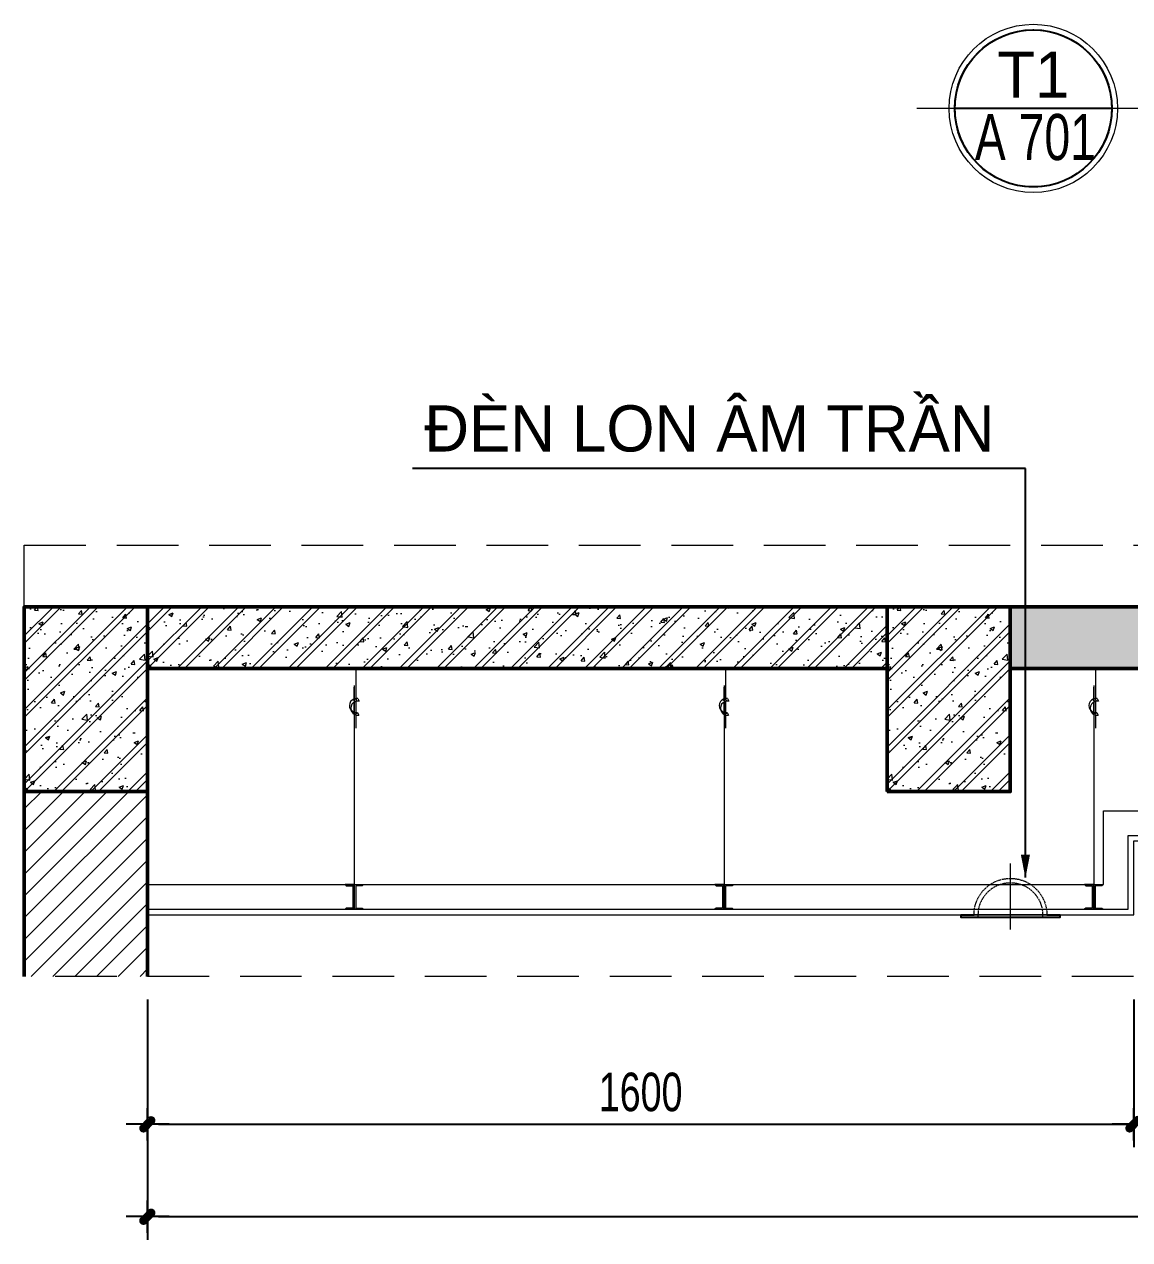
# Model space of a CAD drawing. Header units: inches. Extents: x 88947 to 296847, y 35049 to 161062.
# Drawn here: x 93031 to 94825, y 103856 to 105829 of the extents above; entities that cross this region are included whole.
import ezdxf
from ezdxf.enums import TextEntityAlignment as Align

# ---------------------------------------------------------------- set-up
doc = ezdxf.new("R2010")
doc.units = ezdxf.units.IN
doc.header["$MEASUREMENT"] = 0
doc.header["$PDMODE"] = 1
doc.linetypes.add('DASHED', pattern=[0.75, 0.5, -0.25])
doc.linetypes.add('HIDDEN2', pattern=[0.1875, 0.125, -0.0625])
for name, color, linetype, lineweight in [('A-Dims', 145, 'Continuous', 25), ('A-Text', 30, 'Continuous', 9), ('bhatch', 251, 'Continuous', 5), ('DIM', 7, 'Continuous', 25), ('funi', 33, 'Continuous', 5), ('HACTH', 8, 'Continuous', 5), ('HATCH', 8, 'Continuous', 5), ('KHUNG 2', 144, 'Continuous', 18), ('KY HIEU', 4, 'Continuous', 25), ('THAY', 3, 'Continuous', 18), ('thick', 31, 'Continuous', 25), ('TUONG', 4, 'Continuous', 50)]:
    doc.layers.add(name, color=color, linetype=linetype, lineweight=lineweight)
doc.layers.add('NHO', color=8, linetype='Continuous')
doc.layers.add('text', color=2, linetype='Continuous')
doc.styles.add('FRANKO', font='VFRANKO.TTF')
doc.styles.add('TAS-MTEXT', font='VAVOB.TTF', dxfattribs={"width": 0.75})
doc.styles.add('VNI-HELVE-CONDENSE', font='VNARIAL.TTF', dxfattribs={"width": 0.7})
doc.dimstyles.new('TAS-50', dxfattribs={"dimscale": 25, "dimtxt": 2.5, "dimasz": 0.7, "dimexe": 1.5, "dimexo": 1.5, "dimgap": 0.8, "dimtad": 1, "dimdec": 0, "dimzin": 3, "dimdsep": 46, "dimtxsty": 'VNI-HELVE-CONDENSE', "dimblk": 'TICK', "dimcen": 2.5, "dimclrt": 71, "dimazin": 2, "dimtfac": 0.75, "dimtdec": 0, "dimtix": 1, "dimtmove": 2, "dimatfit": 2, "dimldrblk": 'TICK123', "dimfxl": 1.5, "dimtolj": 1, "dimtzin": 0, "dimarcsym": 0})

# ---------------------------------------------------------------- blocks, each defined once
blk = doc.blocks.new('TICK')
at = {"layer": 'A-Dims', "color": 1}
for p, q in [((0, 1.5), (0, -1.5)), ((-2, 0), (2, 0))]:
    blk.add_line(p, q, dxfattribs=at)
at = {"layer": 'A-Dims', "color": 1, "const_width": 0.788}
blk.add_lwpolyline([(-0.33, -0.35), (0.38, 0.38)], dxfattribs=at)
at = {"layer": 'A-Dims', "color": 1, "const_width": 0.394}
for points in [[(0.24, 0.52, -0.414214), (0.52, 0.52, -1)], [(0.52, 0.52, -0.414214), (0.52, 0.24, -1)], [(-0.47, -0.21, 0.414214), (-0.47, -0.49, 1)], [(-0.47, -0.49, 0.414214), (-0.19, -0.49, 1)]]:
    blk.add_lwpolyline(points, format="xyb", dxfattribs=at)
blk = doc.blocks.new('*D3290')
at = {"layer": 'Defpoints', "color": 0}
for p in [(93231.5, 104283.3), (94831.7, 104283.3), (94831.7, 104043.4)]:
    blk.add_point(p, dxfattribs=at)
at = {"layer": 'DIM', "color": 0, "lineweight": -2}
for p, q in [((93231.5, 104245.8), (93231.5, 104005.9)), ((94831.7, 104245.8), (94831.7, 104005.9)), ((93249, 104043.4), (94814.2, 104043.4))]:
    blk.add_line(p, q, dxfattribs=at)
at = {"layer": 'DIM', "color": 0, "lineweight": -2, "xscale": 17.5, "yscale": 17.5, "zscale": 17.5, "rotation": 180}
blk.add_blockref('TICK', (93231.5, 104043.4), dxfattribs=at)
at = {"layer": 'DIM', "color": 0, "lineweight": -2, "xscale": 17.5, "yscale": 17.5, "zscale": 17.5}
blk.add_blockref('TICK', (94831.7, 104043.4), dxfattribs=at)
at = {"layer": 'DIM', "color": 71, "insert": (94031.6, 104095.3), "char_height": 62.5, "attachment_point": 5, "style": 'VNI-HELVE-CONDENSE'}
blk.add_mtext('\\A1;1600', dxfattribs=at)
blk = doc.blocks.new('TICK123')
at = {"layer": 'A-Dims', "color": 1}
blk.add_lwpolyline([(0.05, 0, 0, 0.84, 0), (-2.11, 0, 8.4, 8.4, 0)], format="xyseb", dxfattribs=at)
blk = doc.blocks.new('*D3273')
at = {"layer": 'Defpoints', "color": 0}
for p in [(94831.7, 104283.3), (95261.5, 104283.3), (95261.5, 104043.4)]:
    blk.add_point(p, dxfattribs=at)
at = {"layer": 'DIM', "color": 0, "lineweight": -2}
for p, q in [((94831.7, 104245.8), (94831.7, 104005.9)), ((95261.5, 104245.8), (95261.5, 104005.9)), ((94849.2, 104043.4), (95244, 104043.4))]:
    blk.add_line(p, q, dxfattribs=at)
at = {"layer": 'DIM', "color": 0, "lineweight": -2, "xscale": 17.5, "yscale": 17.5, "zscale": 17.5, "rotation": 180}
blk.add_blockref('TICK', (94831.7, 104043.4), dxfattribs=at)
at = {"layer": 'DIM', "color": 0, "lineweight": -2, "xscale": 17.5, "yscale": 17.5, "zscale": 17.5}
blk.add_blockref('TICK', (95261.5, 104043.4), dxfattribs=at)
at = {"layer": 'DIM', "color": 71, "insert": (95046.6, 104095.3), "char_height": 62.5, "attachment_point": 5, "style": 'VNI-HELVE-CONDENSE'}
blk.add_mtext('\\A1;430', dxfattribs=at)
blk = doc.blocks.new('*D3278')
at = {"layer": 'Defpoints', "color": 0}
for p in [(93231.5, 104283.3), (99431.5, 104283.3), (99431.5, 103893.4)]:
    blk.add_point(p, dxfattribs=at)
at = {"layer": 'DIM', "color": 0, "lineweight": -2}
for p, q in [((93231.5, 104245.8), (93231.5, 103855.9)), ((99431.5, 104245.8), (99431.5, 103855.9)), ((93249, 103893.4), (99414, 103893.4))]:
    blk.add_line(p, q, dxfattribs=at)
at = {"layer": 'DIM', "color": 0, "lineweight": -2, "xscale": 17.5, "yscale": 17.5, "zscale": 17.5, "rotation": 180}
blk.add_blockref('TICK', (93231.5, 103893.4), dxfattribs=at)
at = {"layer": 'DIM', "color": 0, "lineweight": -2, "xscale": 17.5, "yscale": 17.5, "zscale": 17.5}
blk.add_blockref('TICK', (99431.5, 103893.4), dxfattribs=at)
at = {"layer": 'DIM', "color": 71, "insert": (96331.5, 103945.3), "char_height": 62.5, "attachment_point": 5, "style": 'VNI-HELVE-CONDENSE'}
blk.add_mtext('\\A1;6200', dxfattribs=at)
blk = doc.blocks.new('den(matcat)')
at = {"layer": 'bhatch', "ltscale": 10}
for p, q in [((0, -1.23), (0, 6.5)), ((-4.25, 0.5), (4.25, 0.5)), ((3.75, 0.2), (-3.75, 0.2))]:
    blk.add_line(p, q, dxfattribs=at)
at = {"layer": 'bhatch', "linetype": 'HIDDEN2', "ltscale": 0.7}
blk.add_lwpolyline([(4.25, 0.5), (5.75, 0.5), (5.75, 0.2), (3.75, 0.2), (3.75, 0.5, 1), (-3.75, 0.5), (-3.75, 0.2), (-5.75, 0.2), (-5.75, 0.5), (-4.25, 0.5, -1)], format="xyb", close=True, dxfattribs=at)
at = {"layer": 'thick', "ltscale": 10}
blk.add_lwpolyline([(-4.25, 0.5), (-5.75, 0.5), (-5.75, 0.2), (5.75, 0.2), (5.75, 0.5), (4.25, 0.5)], dxfattribs=at)

msp = doc.modelspace()

# ---------------------------------------------------------------- hatches: boundary and pattern name
at = {"layer": 'HACTH'}
h = msp.add_hatch(dxfattribs=at)
h.set_pattern_fill('CHAU-01', color=256, scale=10, style=0, pattern_type=2)
h.set_pattern_definition([(50, (93031.49, 104583.254), (71.726, -6.275), [7.5, -82.5]), (355, (93031.49, 104583.254), (-13.875, 75.219), [6, -66]), (100.451, (93037.47, 104582.73), (57.851, 68.944), [6.374, -70.114]), (46.184, (93031.49, 104603.25), (106.724, -16.552), [11.25, -123.75]), (96.636, (93040.38, 104601.87), (93.466, 97.412), [9.56, -105.17]), (351.184, (93031.49, 104603.25), (93.466, 97.412), [9, -99]), (21, (93041.49, 104598.254), (59.691, -40.262), [7.5, -82.5]), (326, (93041.49, 104598.254), (24.332, 72.515), [6, -66]), (71.451, (93046.464, 104594.9), (84.022, 32.253), [6.374, -70.114]), (37.5, (93031.49, 104583.254), (1.216, 33.2894), [0, -65.2, 0, -67, 0, -66.25]), (7.5, (93031.49, 104583.254), (26.307, 39.441), [0, -38.2, 0, -63.7, 0, -25.25]), (327.5, (93009.19, 104583.254), (53.3822, -2.2555), [0, -25, 0, -78, 0, -103.5]), (317.5, (92999.19, 104583.254), (58.3186, 10.0105), [0, -32.5, 0, -51.8, 0, -73.5]), (45, (93031.49, 104583.254), (-30.052, 30.052), []), (45, (93031.49, 104595.504), (-30.052, 30.052), [])])
h.paths.add_polyline_path([(93231.5, 104883.3), (93031.5, 104883.3), (93031.5, 104583.3), (93231.5, 104583.3)])
h = msp.add_hatch(dxfattribs=at)
h.set_pattern_fill('CHAU-01', color=256, scale=10, style=0, pattern_type=2)
h.set_pattern_definition([(50, (93231.49, 104783.254), (71.726, -6.2752), [7.5, -82.5]), (355, (93231.49, 104783.254), (-13.875, 75.219), [6, -66]), (100.4514, (93237.47, 104782.73), (57.851, 68.944), [6.374, -70.1142]), (46.184, (93231.49, 104803.25), (106.724, -16.552), [11.25, -123.75]), (96.636, (93240.38, 104801.87), (93.466, 97.412), [9.561, -105.171]), (351.184, (93231.49, 104803.25), (93.466, 97.412), [9, -99]), (21, (93241.49, 104798.254), (59.6907, -40.262), [7.5, -82.5]), (326, (93241.49, 104798.254), (24.3315, 72.515), [6, -66]), (71.4514, (93246.464, 104794.9), (84.0223, 32.253), [6.374, -70.1142]), (37.5, (93231.49, 104783.254), (1.216, 33.2894), [0, -65.2, 0, -67, 0, -66.25]), (7.5, (93231.49, 104783.254), (26.307, 39.4412), [0, -38.2, 0, -63.7, 0, -25.25]), (327.5, (93209.19, 104783.254), (53.38224, -2.2555), [0, -25, 0, -78, 0, -103.5]), (317.5, (93199.19, 104783.254), (58.3186, 10.0105), [0, -32.5, 0, -51.8, 0, -73.5]), (45, (93231.49, 104783.254), (-30.052, 30.052), []), (45, (93231.49, 104795.504), (-30.052, 30.052), [])])
h.paths.add_polyline_path([(94431.5, 104883.3), (93231.5, 104883.3), (93231.5, 104783.3), (94431.5, 104783.3)])
h = msp.add_hatch(dxfattribs=at)
h.set_pattern_fill('CHAU-01', color=256, scale=10, style=0, pattern_type=2)
h.set_pattern_definition([(50, (94431.49, 104583.254), (71.726, -6.275), [7.5, -82.5]), (355, (94431.49, 104583.254), (-13.875, 75.219), [6, -66]), (100.451, (94437.47, 104582.73), (57.851, 68.944), [6.374, -70.114]), (46.184, (94431.49, 104603.25), (106.724, -16.552), [11.25, -123.75]), (96.636, (94440.38, 104601.87), (93.466, 97.412), [9.56, -105.17]), (351.184, (94431.49, 104603.25), (93.466, 97.412), [9, -99]), (21, (94441.49, 104598.254), (59.691, -40.262), [7.5, -82.5]), (326, (94441.49, 104598.254), (24.332, 72.515), [6, -66]), (71.451, (94446.464, 104594.9), (84.022, 32.253), [6.374, -70.114]), (37.5, (94431.49, 104583.254), (1.216, 33.2894), [0, -65.2, 0, -67, 0, -66.25]), (7.5, (94431.49, 104583.254), (26.307, 39.441), [0, -38.2, 0, -63.7, 0, -25.25]), (327.5, (94409.19, 104583.254), (53.3822, -2.2555), [0, -25, 0, -78, 0, -103.5]), (317.5, (94399.19, 104583.254), (58.3186, 10.0105), [0, -32.5, 0, -51.8, 0, -73.5]), (45, (94431.49, 104583.254), (-30.052, 30.052), []), (45, (94431.49, 104595.504), (-30.052, 30.052), [])])
h.paths.add_polyline_path([(94631.5, 104883.3), (94431.5, 104883.3), (94431.5, 104583.3), (94631.5, 104583.3)])
h = msp.add_hatch(dxfattribs=at)
h.set_pattern_fill('CHAU-01', color=256, scale=10, style=0, pattern_type=2)
h.set_pattern_definition([(50, (94631.49, 104783.254), (71.726, -6.2752), [7.5, -82.5]), (355, (94631.49, 104783.254), (-13.8751, 75.2192), [6, -66]), (100.4514, (94637.47, 104782.73), (57.8509, 68.944), [6.374, -70.1142]), (46.1842, (94631.49, 104803.25), (106.7241, -16.5519), [11.25, -123.75]), (96.6356, (94640.38, 104801.87), (93.4663, 97.4118), [9.561, -105.1713]), (351.1842, (94631.49, 104803.25), (93.4662, 97.4119), [9, -99]), (21, (94641.49, 104798.254), (59.6907, -40.2619), [7.5, -82.5]), (326, (94641.49, 104798.254), (24.3315, 72.515), [6, -66]), (71.4514, (94646.464, 104794.9), (84.0223, 32.253), [6.374, -70.1142]), (37.5, (94631.49, 104783.254), (1.21599, 33.28939), [0, -65.2, 0, -67, 0, -66.25]), (7.5, (94631.49, 104783.254), (26.30695, 39.44117), [0, -38.2, 0, -63.7, 0, -25.25]), (327.5, (94609.19, 104783.254), (53.38224, -2.25549), [0, -25, 0, -78, 0, -103.5]), (317.5, (94599.19, 104783.254), (58.3186, 10.0105), [0, -32.5, 0, -51.8, 0, -73.5]), (45, (94631.49, 104783.254), (-30.05204, 30.05204), []), (45, (94631.49, 104795.504), (-30.05204, 30.05204), [])])
h.paths.add_polyline_path([(99431.5, 104883.3), (94631.5, 104883.3), (94631.5, 104783.3), (99431.5, 104783.3)])
h = msp.add_hatch(dxfattribs=at)
h.set_pattern_fill('ANSI31', color=256, scale=200, style=0)
h.set_pattern_definition([(45, (93031.49, 103883.254), (-17.6777, 17.6777), [])])
h.paths.add_polyline_path([(93031.5, 104283.3), (93231.5, 104283.3), (93231.5, 104583.3), (93031.5, 104583.3)])

# ---------------------------------------------------------------- linework, layer by layer
at = {"layer": 'HATCH'}
for p, q in [((93570, 104731.6), (93570, 104783.3)), ((94170, 104731.6), (94170, 104783.3)), ((94770, 104731.6), (94770, 104783.3)), ((93566.9, 104755.5), (93566.9, 104394.1)), ((93566.9, 104731), (93566.9, 104753)), ((94166.9, 104755.5), (94166.9, 104394.1)), ((94166.9, 104731), (94166.9, 104753)), ((94766.9, 104755.5), (94766.9, 104394.1)), ((94766.9, 104731), (94766.9, 104753)), ((93566.9, 104710.2), (93566.9, 104728.7)), ((93570, 104709.4), (93570, 104729.6)), ((93572.5, 104734.2), (93574.6, 104729.9)), ((94166.9, 104710.2), (94166.9, 104728.7)), ((94170, 104709.4), (94170, 104729.6)), ((94172.5, 104734.2), (94174.6, 104729.9)), ((94766.9, 104710.2), (94766.9, 104728.7)), ((94770, 104709.4), (94770, 104729.6)), ((94772.5, 104734.2), (94774.6, 104729.9)), ((93570, 104686.2), (93570, 104707.8)), ((93572.1, 104711.8), (93574.2, 104707.5)), ((94170, 104686.2), (94170, 104707.8)), ((94172.1, 104711.8), (94174.2, 104707.5)), ((94770, 104686.2), (94770, 104707.8)), ((94772.1, 104711.8), (94774.2, 104707.5))]:
    msp.add_line(p, q, dxfattribs=at)
for points in [[(93231.5, 104432.3), (94782.7, 104432.3), (94782.7, 104552.2), (95212.5, 104552.2)], [(93231.5, 104392.3), (94822.7, 104392.3), (94822.7, 104512.2), (95252.5, 104512.2)]]:
    msp.add_lwpolyline(points, dxfattribs=at)
for points in [[(93566.4, 104432.3), (93551.9, 104432.3), (93553.9, 104430.3), (93564.4, 104430.3), (93564.4, 104394.3), (93553.9, 104394.3), (93551.9, 104392.3), (93566.4, 104392.3)], [(93567.4, 104432.3), (93581.9, 104432.3), (93579.9, 104430.3), (93569.4, 104430.3), (93569.4, 104394.3), (93579.9, 104394.3), (93581.9, 104392.3), (93567.4, 104392.3)], [(94166.4, 104432.3), (94151.9, 104432.3), (94153.9, 104430.3), (94164.4, 104430.3), (94164.4, 104394.3), (94153.9, 104394.3), (94151.9, 104392.3), (94166.4, 104392.3)], [(94167.4, 104432.3), (94181.9, 104432.3), (94179.9, 104430.3), (94169.4, 104430.3), (94169.4, 104394.3), (94179.9, 104394.3), (94181.9, 104392.3), (94167.4, 104392.3)], [(94766.4, 104432.3), (94751.9, 104432.3), (94753.9, 104430.3), (94764.4, 104430.3), (94764.4, 104394.3), (94753.9, 104394.3), (94751.9, 104392.3), (94766.4, 104392.3)], [(94767.4, 104432.3), (94781.9, 104432.3), (94779.9, 104430.3), (94769.4, 104430.3), (94769.4, 104394.3), (94779.9, 104394.3), (94781.9, 104392.3), (94767.4, 104392.3)]]:
    msp.add_lwpolyline(points, close=True, dxfattribs=at)
for centre in [(93570.4, 104723), (93572.5, 104718.7), (94170.4, 104723), (94172.5, 104718.7), (94770.4, 104723), (94772.5, 104718.7)]:
    msp.add_arc(centre, 11.4, 79.2898, 278.6516, dxfattribs=at)
for centre, start_param, end_param in [((93566.9, 104731.4), 1.570796326806104, 7.85398163398569), ((93570.1, 104732), 1.570796326805798, 7.853981633985384), ((94166.9, 104731.4), 1.570796326806104, 7.85398163398569), ((94170.1, 104732), 1.570796326805798, 7.853981633985384), ((94766.9, 104731.4), 1.570796326806104, 7.85398163398569), ((94770.1, 104732), 1.570796326805798, 7.853981633985384)]:
    msp.add_ellipse(centre, major_axis=(0.75, 0.307), ratio=0.439393, start_param=start_param, end_param=end_param, dxfattribs=at)
for centre in [(93566.9, 104710.5), (93569.8, 104709.8), (94166.9, 104710.5), (94169.8, 104709.8), (94766.9, 104710.5), (94769.8, 104709.8)]:
    msp.add_ellipse(centre, major_axis=(-0.771, 0.337), ratio=0.366384, dxfattribs=at)
at = {"layer": 'KHUNG 2', "linetype": 'DASHED', "ltscale": 200}
msp.add_lwpolyline([(93031.5, 104983.3), (99631.5, 104983.3), (99631.5, 104283.3), (93031.5, 104283.3)], close=True, dxfattribs=at)
at = {"layer": 'KY HIEU'}
msp.add_line((94796.3, 105692.2), (94541.3, 105692.2), dxfattribs=at)
at = {"layer": 'KY HIEU', "const_width": 2.75}
msp.add_lwpolyline([(94541.5, 105692.2, 1), (94796.2, 105692.2, 1)], format="xyb", close=True, dxfattribs=at)
at = {"layer": 'NHO'}
msp.add_circle((94668.8, 105692.2), 127.5, dxfattribs=at)
at = {"layer": 'THAY', "color": 8}
msp.add_lwpolyline([(94849.5, 105692.2), (94479.9, 105692.2)], dxfattribs=at)
at = {"layer": 'THAY'}
msp.add_lwpolyline([(93231.5, 104383.3), (94831.7, 104383.3), (94831.7, 104503.2), (95261.5, 104503.2)], dxfattribs=at)
at = {"layer": 'THAY', "color": 8}
msp.add_circle((94668.8, 105692.2), 136.6, dxfattribs=at)
at = {"layer": 'TUONG'}
for points in [[(93231.5, 104583.3), (93031.5, 104583.3), (93031.5, 104883.3), (93231.5, 104883.3)], [(94431.5, 104583.3), (94631.5, 104583.3), (94631.5, 104883.3), (94431.5, 104883.3)]]:
    msp.add_lwpolyline(points, close=True, dxfattribs=at)
for points in [[(94631.5, 104783.3), (99431.5, 104783.3), (99431.5, 104883.3), (93231.5, 104883.3), (93231.5, 104783.3), (94431.5, 104783.3)], [(93231.5, 104283.3), (93231.5, 104583.3), (93031.5, 104583.3), (93031.5, 104283.3)]]:
    msp.add_lwpolyline(points, dxfattribs=at)

# ---------------------------------------------------------------- block references
at = {"layer": 'funi', "xscale": -13.91308696940541, "yscale": 13.91308696940541, "zscale": 13.91308696941127}
msp.add_blockref('den(matcat)', (94631.7, 104376.3), dxfattribs=at)

# ---------------------------------------------------------------- texts
at = {"layer": 'A-Text', "style": 'FRANKO'}
msp.add_text('ÑEØN LON AÂM TRAÀN', height=75, dxfattribs=at).set_placement((93680.7, 105135.3))
at = {"layer": 'text', "style": 'FRANKO'}
msp.add_text('T1', height=75, dxfattribs=at).set_placement((94669, 105709.6), align=Align.CENTER)
at = {"layer": 'text', "style": 'TAS-MTEXT', "width": 0.75}
msp.add_text('A 701', height=75, dxfattribs=at).set_placement((94672.2, 105608.3), align=Align.CENTER)

# ---------------------------------------------------------------- dimensions: what is measured, and where the dimension line sits
at = {"layer": 'DIM'}
for base, p1, p2, picture, middle in [((94831.7, 104043.4), (93231.5, 104283.3), (94831.7, 104283.3), '*D3290', (94031.6, 104095.3)), ((99431.5, 103893.4), (93231.5, 104283.3), (99431.5, 104283.3), '*D3278', (96331.5, 103945.3)), ((95261.5, 104043.4), (94831.7, 104283.3), (95261.5, 104283.3), '*D3273', (95046.6, 104095.3))]:
    dim = msp.add_linear_dim(base=base, p1=p1, p2=p2, dimstyle='TAS-50', dxfattribs=at)
    dim.commit()
    dim.dimension.update_dxf_attribs({"geometry": picture, "text_midpoint": middle})

# ---------------------------------------------------------------- leaders
at = {"layer": 'HACTH'}
msp.add_leader([(94656, 104443.7), (94656, 105107.6), (93661.4, 105107.6)], dimstyle='TAS-50', override={"dimtad": 0}, dxfattribs=at)

doc.saveas('drawing.dxf')
